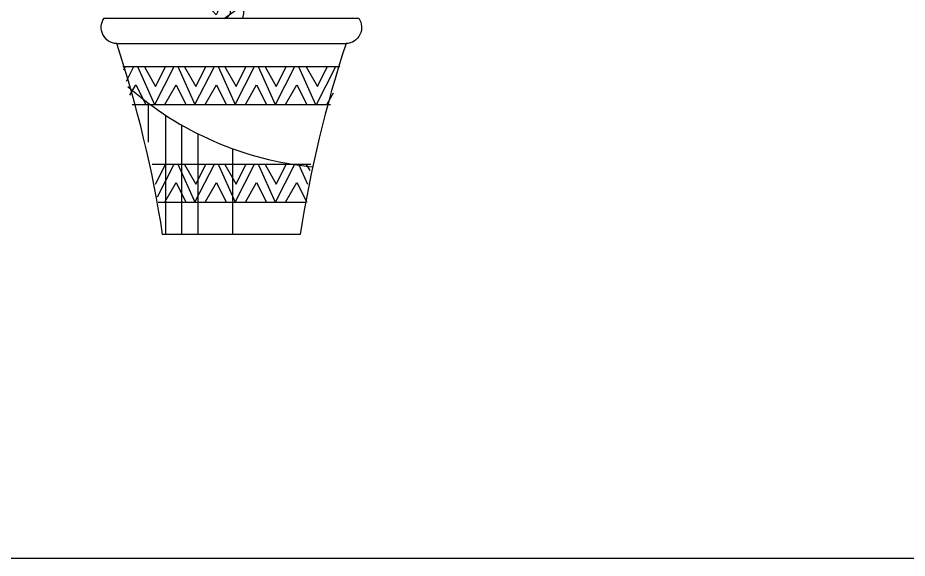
# Model space of a CAD drawing. Header units: millimetres. Extents: x 12377 to 30673, y 89761 to 101952.
# Drawn here: x 22270 to 23035, y 97844 to 98308 of the extents above; entities that cross this region are included whole.
import ezdxf

# ---------------------------------------------------------------- set-up
doc = ezdxf.new("R2010")
doc.units = ezdxf.units.MM
doc.layers.add('www.cad-blocks.net', color=7, linetype='Continuous')

# ---------------------------------------------------------------- blocks, each defined once
blk = doc.blocks.new('A$C779F6F89')
for p, q in [((59.41, 136.58), (223.64, 136.58)), ((63.75, 120.21), (219.3, 120.21)), ((64.37, 117.79), (65.45, 119.95)), ((66.38, 109.81), (71.69, 120.21)), ((74.35, 120.21), (86.47, 92.97)), ((79.21, 119.95), (87.21, 105.85)), ((86.62, 92.97), (100.5, 120.21)), ((87.21, 105.85), (94.27, 119.95)), ((103.17, 120.21), (115.29, 92.97)), ((108.03, 119.95), (116.03, 105.85)), ((115.43, 92.97), (129.32, 120.21)), ((116.03, 105.85), (123.09, 119.95)), ((131.99, 120.21), (144.1, 92.97)), ((136.85, 119.95), (144.85, 105.85)), ((144.25, 92.97), (158.14, 120.21)), ((144.85, 105.85), (151.91, 119.95)), ((160.8, 120.21), (172.92, 92.97)), ((165.67, 119.95), (173.67, 105.85)), ((173.07, 92.97), (186.96, 120.21)), ((173.67, 105.85), (180.72, 119.95)), ((189.62, 120.21), (201.74, 92.97)), ((195.1, 119.95), (203.1, 105.85)), ((202.5, 92.97), (216.39, 120.21)), ((203.1, 105.85), (210.15, 119.95)), ((219.05, 120.21), (219.21, 119.86)), ((68.87, 99.6), (73.11, 107.07)), ((73.11, 107.07), (80.17, 92.97)), ((93.93, 92.97), (101.93, 107.07)), ((101.93, 107.07), (108.99, 92.97)), ((122.75, 92.97), (130.75, 107.07)), ((130.75, 107.07), (137.8, 92.97)), ((151.56, 92.97), (159.56, 107.07)), ((159.56, 107.07), (166.62, 92.97)), ((180.38, 92.97), (188.38, 107.07)), ((188.38, 107.07), (195.44, 92.97)), ((209.81, 92.97), (214.63, 101.45)), ((70.44, 92.97), (212.61, 92.97)), ((81.87, 94.04), (81.87, 65.99)), ((94.34, 85.33), (94.34, 0)), ((105.85, 78.3), (105.85, 0)), ((117.36, 72.13), (117.36, 0)), ((142.29, 61.39), (142.29, 0)), ((84.68, 50.32), (198.38, 50.32)), ((87.21, 35.95), (94.27, 50.06)), ((88.49, 26.76), (100.5, 50.32)), ((103.17, 50.32), (115.29, 23.07)), ((108.03, 50.06), (116.03, 35.95)), ((115.43, 23.07), (129.32, 50.32)), ((116.03, 35.95), (123.09, 50.06)), ((131.99, 50.32), (144.1, 23.07)), ((136.85, 50.06), (144.85, 35.95)), ((144.25, 23.07), (158.14, 50.32)), ((144.85, 35.95), (151.91, 50.06)), ((160.8, 50.32), (172.92, 23.07)), ((165.67, 50.06), (173.67, 35.95)), ((173.07, 23.07), (186.96, 50.32)), ((173.67, 35.95), (180.72, 50.06)), ((189.62, 50.32), (196, 35.98)), ((195.1, 50.06), (197.59, 45.67)), ((93.93, 23.07), (101.93, 37.18)), ((101.93, 37.18), (108.99, 23.07)), ((122.75, 23.07), (130.75, 37.18)), ((130.75, 37.18), (137.8, 23.07)), ((151.56, 23.07), (159.56, 37.18)), ((159.56, 37.18), (166.62, 23.07)), ((180.38, 23.07), (188.38, 37.18)), ((188.38, 37.18), (195.44, 23.07)), ((89.05, 23.07), (194.01, 23.07))]:
    blk.add_line(p, q)
for points in [[(149.6, 154.83, 0.150573), (150.09, 163.85, 0.022968), (136.63, 154.65, 0.401127), (140.88, 160.67, -0.085257), (142.65, 169.87, 0.202349), (130.61, 157.13, 0.301869), (73.7, 175.23)], [(92.26, 0, 0.040969), (59.41, 136.58, -0.589845), (50.29, 154.83), (232.77, 154.83, -0.589845), (223.64, 136.58, 0.040969), (190.8, 0), (92.26, 0)]]:
    blk.add_lwpolyline(points, format="xyb")
blk.add_arc((222.65, 282.33), 235.1, 228.66166, 264.40524)
blk = doc.blocks.new('FORMAT')
at = {"layer": 'www.cad-blocks.net', "color": 155, "true_color": 0x546d8e}
blk.add_line((13495.8, 97843.52), (30672.75, 97843.52), dxfattribs=at)

msp = doc.modelspace()

# ---------------------------------------------------------------- block references
at = {"xscale": 1.2, "yscale": 1.2, "zscale": 1.2}
msp.add_blockref('A$C779F6F89', (22284.23, 98121.83), dxfattribs=at)
at = {"layer": 'www.cad-blocks.net'}
msp.add_blockref('FORMAT', (0, 0), dxfattribs=at)

doc.saveas('drawing.dxf')
